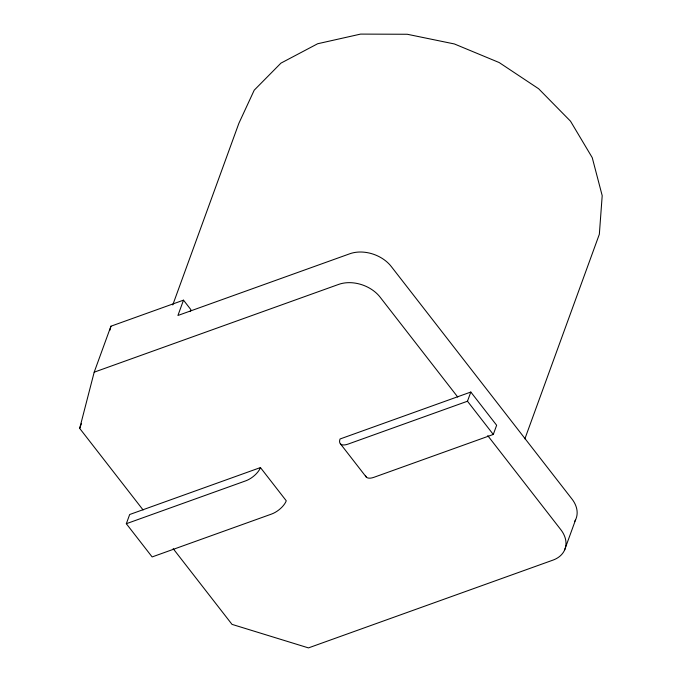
<?xml version="1.0" encoding="UTF-8"?>
<svg xmlns="http://www.w3.org/2000/svg" width="682" height="682" viewBox="0 0 682 682"><rect width="100%" height="100%" fill="white"/><g stroke="black" fill="none" stroke-linecap="round" stroke-linejoin="round"><path stroke-width="1.02" d="M143.101 509.966L79.683 428.373L94.193 372.176L110.927 326.209L183.501 300.157L190.892 309.662L190.201 311.58M109.87 330.301L110.927 326.209M79.683 428.373L81.508 423.377M172.768 304.939L238.87 123.323L254.224 90.169L280.933 63.136L317.659 43.742L360.59 34.1L407.265 34.262L454.374 43.955L499.181 62.548L538.644 88.762L570.51 121.191L592.24 157.653L602.197 195.666L599.342 234.258L524.884 438.833M183.501 300.157L177.925 315.476L349.84 253.755A30.681 22.182 20 0 1 391.263 266.5L571.976 499.036A30.681 22.182 20 0 1 574.73 521.346M126.323 523.716L129.674 514.518L260.447 467.571L286.261 500.793A14.16 6.419 -37.9 0 1 271.547 514.066L152.137 556.938L126.323 523.716L245.725 480.844A14.16 6.419 -37.9 0 0 260.447 467.571M470.827 392.039L340.045 438.986A14.16 6.419 -37.9 0 0 348.076 444.101L467.477 401.229L470.827 392.039L496.641 425.261L493.291 434.451L373.889 477.323A14.16 6.419 -37.9 0 1 365.45 475.414M564.491 550.272L575.651 519.633M94.193 372.176L338.69 284.394A30.681 22.182 20 0 1 380.104 297.139L457.741 397.043M467.477 401.229L493.291 434.451M487.749 435.662L560.826 529.684A30.681 22.182 20 0 1 552.966 560.118L308.469 647.9L232.008 624.371L173.168 548.66M340.361 443.743L366.174 476.965"/></g></svg>
